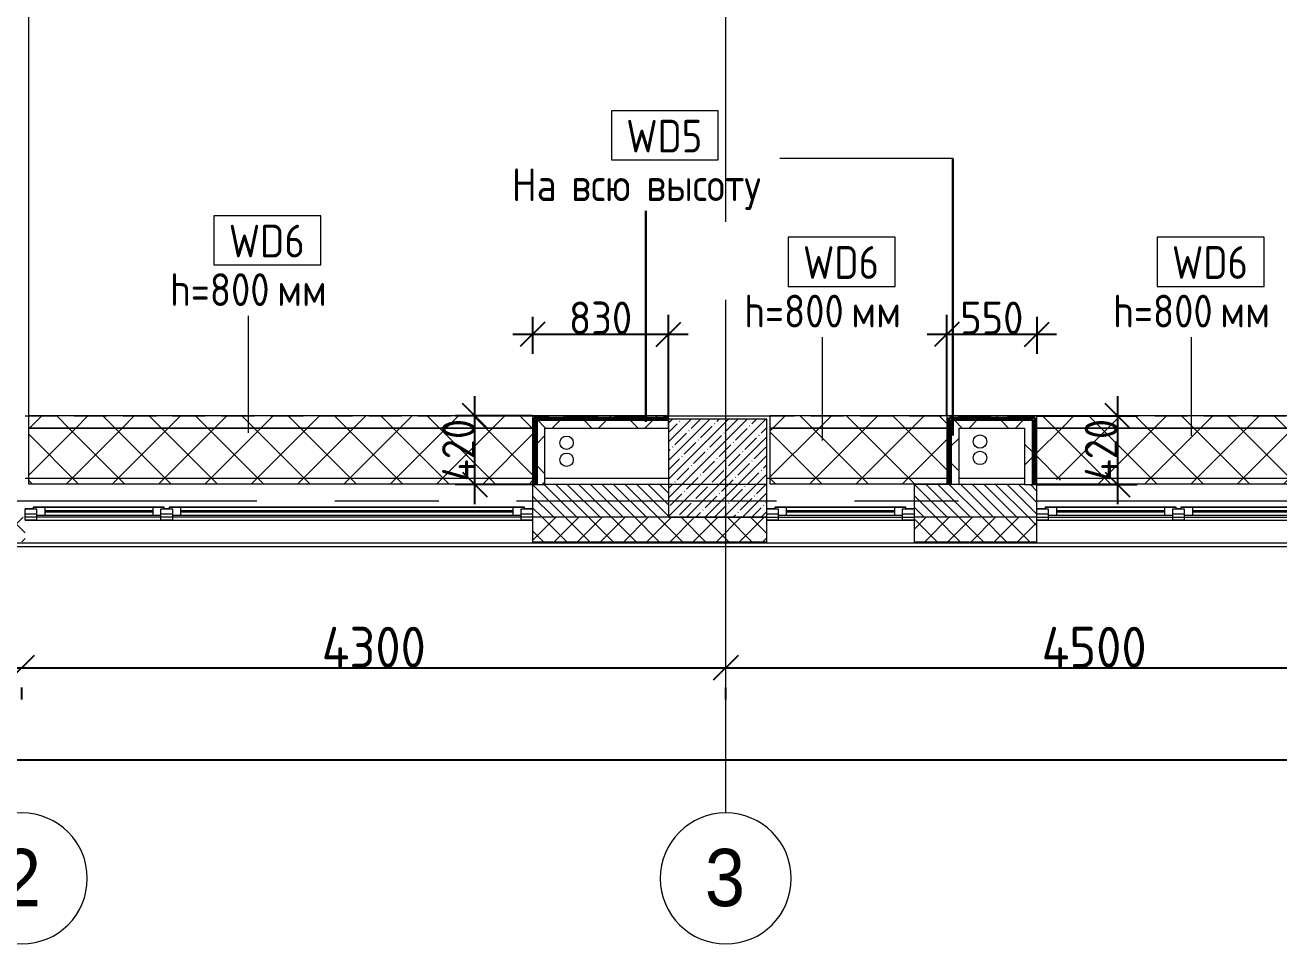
# Model space of a CAD drawing. Header units: millimetres. Extents: x -4029 to 232974, y -8553 to 104777.
# Drawn here: x 3730 to 11389, y -2706 to 2907 of the extents above; entities that cross this region are included whole.
import ezdxf

# ---------------------------------------------------------------- set-up
doc = ezdxf.new("R2010")
doc.units = ezdxf.units.MM
doc.linetypes.add('ADSK_Штрих_ш2 п1', pattern=[300, 200, -100])
doc.linetypes.add('Осевая', pattern=[3175, 635, -476.25, 1587.5, -476.25])
for name, color, linetype, lineweight in [('5.1) Перегародка WD6', 6, 'Continuous', 9), ('5.2) Перег WD5', 3, 'Continuous', 30), ('A-DETL', 7, 'Continuous', 9), ('A-DETL-1', 7, 'ADSK_Штрих_ш2 п1', 9), ('A-GLAZ', 7, 'Continuous', 9), ('A-WALL', 7, 'Continuous', 9), ('A-WALL-1', 7, 'Continuous', 13), ('A-WALL-IDEN', 7, 'Continuous', 9), ('I-WALL', 7, 'Continuous', 9), ('S-COLS', 7, 'Continuous', 9), ('Оси', 7, 'Continuous', 9), ('Оси-1', 7, 'Continuous', 20), ('Оси-2', 7, 'Осевая', 9)]:
    doc.layers.add(name, color=color, linetype=linetype, lineweight=lineweight)
for name, color, linetype, lineweight, true_color in [('A-FLOR-1', 7, 'Continuous', 9, 0xaaaaaa), ('A-WALL-3', 7, 'Continuous', 9, 0xff80c0), ('I-WALL-2', 7, 'Continuous', 9, 0x008040)]:
    doc.layers.add(name, color=color, linetype=linetype, lineweight=lineweight, true_color=true_color)
doc.styles.add('Arial', font='arial.ttf', dxfattribs={"width": 0.9, "height": 350})
doc.styles.add('GOST Common_1', font='', dxfattribs={"width": 0.9, "height": 200})
doc.styles.add('ISOCPEUR', font='isocpeur.ttf', dxfattribs={"width": 0.9, "height": 250})
doc.styles.add('ISOCPEUR_1', font='isocpeur.ttf', dxfattribs={"width": 0.9, "height": 200})
doc.styles.get('GOST Common_1').set_extended_font_data('GOST Common')
doc.dimstyles.new('ISO-2_0_0_9К_Средний_округл2_1', dxfattribs={"dimscale": 304.8, "dimtxt": 199.196235, "dimasz": 0.492126, "dimexe": 0.393701, "dimexo": 0, "dimgap": 0, "dimtad": 1, "dimdec": 0, "dimrnd": 10, "dimzin": 0, "dimdsep": 46, "dimtxsty": 'ISOCPEUR_1', "dimblk1": 'OBLIQUE', "dimblk2": 'OBLIQUE', "dimsah": 1, "dimcen": 0.09, "dimdle": 0.393701, "dimazin": 0, "dimtfac": 1, "dimtdec": 4, "dimtix": 1, "dimtmove": 0, "dimatfit": 3, "dimfxl": 1, "dimtvp": 1, "dimtolj": 1, "dimtzin": 0, "dimarcsym": 2})
doc.dimstyles.new('ISO-2_5_0_9К_БОЛЬШОЙ', dxfattribs={"dimscale": 304.8, "dimtxt": 248.995294, "dimasz": 0.492126, "dimexe": 0.393701, "dimexo": 0.984252, "dimgap": 0, "dimtad": 1, "dimdec": 0, "dimrnd": 10, "dimzin": 0, "dimdsep": 46, "dimtxsty": 'ISOCPEUR', "dimblk1": 'OBLIQUE', "dimblk2": 'OBLIQUE', "dimsah": 1, "dimcen": 0.09, "dimdle": 0.393701, "dimazin": 0, "dimtfac": 1, "dimtdec": 4, "dimtix": 1, "dimtmove": 0, "dimatfit": 3, "dimfxl": 1, "dimtvp": 1, "dimtolj": 1, "dimtzin": 0, "dimarcsym": 2})
pattern_1 = [(45, (0, 0), (-141.4214, 141.4214), []), (135, (0, 0), (-141.4214, -141.4214), [])]
pattern_2 = [(45, (1630.26, 0), (-141.4214, 141.4214), []), (135, (1630.26, 0), (-141.4214, -141.4214), [])]
pattern_3 = [(45, (4160, 0), (-141.4214, 141.4214), []), (135, (4160, 0), (-141.4214, -141.4214), [])]

# ---------------------------------------------------------------- blocks, each defined once
blk = doc.blocks.new('120_Окно_СКБ_1Ст - 120_Окно_СКБ_1Ст 900х2500_h_-22445987-План монтажа стен и перегородок 1 этажа в осях 1-12')
at = {"layer": 'A-GLAZ'}
for p, q in [((-450, -127), (-450, -57)), ((-450, -57), (-380, -57)), ((450, -57), (-450, -57)), ((-380, -57), (-380, -127)), ((380, -127), (380, -57)), ((380, -57), (450, -57)), ((450, -57), (450, -127)), ((-380, -127), (-450, -127)), ((-450, -127), (-400, -127)), ((-380, -127), (-400, -127)), ((-400, -127), (-400, -137)), ((-400, -137), (400, -137)), ((400, -137), (-400, -137)), ((380, -87), (-380, -87)), ((-380, -87), (-380, -127)), ((-330, -137), (-330, -87)), ((-330, -107), (330, -107)), ((330, -117), (-330, -117)), ((330, -137), (330, -87)), ((380, -127), (380, -87)), ((450, -127), (380, -127)), ((400, -127), (380, -127)), ((400, -127), (449.7, -127)), ((400, -137), (400, -127))]:
    blk.add_line(p, q, dxfattribs=at)
blk = doc.blocks.new('120_Окно_СКБ_2Ст - 120_Окно_СКБ_2Ст 2100х2500 _мал створка справа_-22445857-План монтажа стен и перегородок 1 этажа в осях 1-12')
at = {"layer": 'A-GLAZ'}
for p, q in [((-1050, -127), (-1050, -57)), ((-1050, -57), (-980, -57)), ((1050, -57), (-1050, -57)), ((-980, -57), (-980, -127)), ((150, -127), (150, -57)), ((150, -57), (220, -57)), ((220, -57), (220, -127)), ((980, -127), (980, -57)), ((980, -57), (1050, -57)), ((1050, -57), (1050, -127)), ((-980, -127), (-1050, -127)), ((-1050, -127), (-1000, -127)), ((-980, -127), (-1000, -127)), ((-1000, -127), (-1000, -137)), ((-1000, -137), (170, -137)), ((170, -137), (-1000, -137)), ((150, -87), (-980, -87)), ((-980, -87), (-980, -127)), ((-930, -137), (-930, -87)), ((-930, -107), (100, -107)), ((100, -117), (-930, -117)), ((100, -137), (100, -87)), ((150, -127), (150, -87)), ((220, -127), (150, -127)), ((170, -127), (150, -127)), ((170, -127), (200, -127)), ((170, -137), (170, -127)), ((220, -127), (200, -127)), ((200, -127), (200, -137)), ((200, -137), (1000, -137)), ((1000, -137), (200, -137)), ((980, -87), (220, -87)), ((220, -87), (220, -127)), ((270, -137), (270, -87)), ((270, -107), (930, -107)), ((930, -117), (270, -117)), ((930, -137), (930, -87)), ((980, -127), (980, -87)), ((1050, -127), (980, -127)), ((1000, -127), (980, -127)), ((1000, -127), (1050, -127)), ((1000, -137), (1000, -127))]:
    blk.add_line(p, q, dxfattribs=at)
blk = doc.blocks.new('120_Окно_СКБ_2Ст - 120_Окно_СКБ_2Ст 3100х2500 _мал_створка слева_-22446080-План монтажа стен и перегородок 1 этажа в осях 1-12')
at = {"layer": 'A-GLAZ'}
for p, q in [((-1550, -127), (-1550, -57)), ((-1550, -57), (-1480, -57)), ((1550, -57), (-1550, -57)), ((-1480, -57), (-1480, -127)), ((650, -127), (650, -57)), ((650, -57), (720, -57)), ((720, -57), (720, -127)), ((1480, -127), (1480, -57)), ((1480, -57), (1550, -57)), ((1550, -57), (1550, -127)), ((-1480, -127), (-1550, -127)), ((-1550, -127), (-1500, -127)), ((-1480, -127), (-1500, -127)), ((-1500, -127), (-1500, -137)), ((-1500, -137), (670, -137)), ((670, -137), (-1500, -137)), ((650, -87), (-1480, -87)), ((-1480, -87), (-1480, -127)), ((-1430, -137), (-1430, -87)), ((-1430, -107), (600, -107)), ((600, -117), (-1430, -117)), ((600, -137), (600, -87)), ((650, -127), (650, -87)), ((720, -127), (650, -127)), ((670, -127), (650, -127)), ((670, -127), (700, -127)), ((670, -137), (670, -127)), ((720, -127), (700, -127)), ((700, -127), (700, -137)), ((700, -137), (1500, -137)), ((1500, -137), (700, -137)), ((1480, -87), (720, -87)), ((720, -87), (720, -127)), ((770, -137), (770, -87)), ((770, -107), (1430, -107)), ((1430, -117), (770, -117)), ((1430, -137), (1430, -87)), ((1480, -127), (1480, -87)), ((1550, -127), (1480, -127)), ((1500, -127), (1480, -127)), ((1500, -127), (1550, -127)), ((1500, -137), (1500, -127))]:
    blk.add_line(p, q, dxfattribs=at)
blk = doc.blocks.new('Зашивка приборов отопления18 - Зашивка приборов отопления-33281779-План монтажа стен и перегородок 1 этажа в осях 1-12')
at = {"layer": 'A-WALL-3'}
h = blk.add_hatch(dxfattribs=at)
h.set_pattern_fill('FP_104', color=256, style=0, pattern_type=2)
h.set_pattern_definition(pattern_1)
h.paths.add_polyline_path([(12097.7, 445), (12140, 445), (12140, 520), (9910, 520), (9910, 445), (11694.5, 445)])
h = blk.add_hatch(dxfattribs=at)
h.set_pattern_fill('FP_104', color=256, style=0, pattern_type=2)
h.set_pattern_definition(pattern_1)
h.paths.add_polyline_path([(10284.8, 105), (12140, 105), (12140, 445), (9910, 445), (9910, 137.4), (9930, 140), (10181.1, 115.2)])
for p, q in [((12140, 520), (9910, 520)), ((12140, 445), (12140, 520)), ((12140, 445), (9910, 445)), ((9910, 445), (12140, 445)), ((12140, 105), (12140, 445)), ((9910, 105), (12140, 105))]:
    blk.add_line(p, q, dxfattribs=at)
blk = doc.blocks.new('Зашивка приборов отопления16 - Зашивка приборов отопления-33282046-План монтажа стен и перегородок 1 этажа в осях 1-12')
at = {"layer": 'A-WALL-3'}
h = blk.add_hatch(dxfattribs=at)
h.set_pattern_fill('FP_108', color=256, style=0, pattern_type=2)
h.set_pattern_definition(pattern_2)
h.paths.add_polyline_path([(9910, 445), (10990, 445), (10990, 520), (9910, 520)])
h = blk.add_hatch(dxfattribs=at)
h.set_pattern_fill('FP_108', color=256, style=0, pattern_type=2)
h.set_pattern_definition(pattern_2)
h.paths.add_polyline_path([(9910, 105), (10990, 105), (10990, 445), (9910, 445), (9910, 120)])
for p, q in [((10990, 520), (9910, 520)), ((9910, 520), (9910, 445)), ((10990, 445), (9910, 445)), ((9910, 445), (9910, 105)), ((9910, 445), (10990, 445)), ((9910, 105), (10990, 105))]:
    blk.add_line(p, q, dxfattribs=at)
blk = doc.blocks.new('Зашивка приборов отопления17 - Зашивка приборов отопления-33282118-План монтажа стен и перегородок 1 этажа в осях 1-12')
at = {"layer": 'A-WALL-3'}
h = blk.add_hatch(dxfattribs=at)
h.set_pattern_fill('FP_109', color=256, style=0, pattern_type=2)
h.set_pattern_definition(pattern_3)
h.paths.add_polyline_path([(7910, 445), (10990, 445), (10990, 520), (7910, 520)])
h = blk.add_hatch(dxfattribs=at)
h.set_pattern_fill('FP_109', color=256, style=0, pattern_type=2)
h.set_pattern_definition(pattern_3)
h.paths.add_polyline_path([(7910, 105), (10990, 105), (10990, 445), (7910, 445), (7910, 120)])
for p, q in [((10990, 520), (7910, 520)), ((7910, 520), (7910, 445)), ((10990, 445), (7910, 445)), ((7910, 445), (7910, 105)), ((7910, 445), (10990, 445)), ((7910, 105), (10990, 105))]:
    blk.add_line(p, q, dxfattribs=at)
blk = doc.blocks.new('Ось сетки - D8-29747960-План монтажа стен и перегородок 1 этажа в осях 1-12')
at = {"layer": 'Оси-1'}
for start, end in [(360, 180), (180, 360)]:
    blk.add_arc((0, 0), 4, start, end, dxfattribs=at)
blk = doc.blocks.new('_Oblique')
at = {"color": 0, "linetype": 'ByBlock', "lineweight": -2}
blk.add_line((-0.5, -0.5), (0.5, 0.5), dxfattribs=at)
blk = doc.blocks.new('DIMBLOCK1-План монтажа стен и перегородок 1 этажа в осях 1-12')
at = {"layer": '5.1) Перегародка WD6', "color": 0, "lineweight": -2, "transparency": 16777216}
for p, q in [((-10, -1018.9), (3830, -1018.9)), ((110, -1212.8), (110, -1138.9)), ((3710, -1212.8), (3710, -1138.9))]:
    blk.add_line(p, q, dxfattribs=at)
at = {"layer": 'Defpoints', "color": 0, "transparency": 16777216}
for p in [(110, -912.8), (3710, -912.8), (3710, -1018.9)]:
    blk.add_point(p, dxfattribs=at)
at = {"layer": '5.1) Перегародка WD6', "color": 0, "lineweight": -2, "transparency": 16777216, "xscale": 150, "yscale": 150, "zscale": 150, "rotation": 180}
blk.add_blockref('_Oblique', (110, -1018.9), dxfattribs=at)
at = {"layer": '5.1) Перегародка WD6', "color": 0, "lineweight": -2, "transparency": 16777216, "xscale": 150, "yscale": 150, "zscale": 150}
blk.add_blockref('_Oblique', (3710, -1018.9), dxfattribs=at)
at = {"layer": '5.1) Перегародка WD6', "color": 0, "transparency": 16777216, "insert": (1910, -893.9), "char_height": 250, "width": 758.478, "attachment_point": 5, "style": 'ISOCPEUR'}
blk.add_mtext('\\A1;3600', dxfattribs=at)
blk = doc.blocks.new('DIMBLOCK2-План монтажа стен и перегородок 1 этажа в осях 1-12')
at = {"layer": '5.1) Перегародка WD6', "color": 0, "lineweight": -2, "transparency": 16777216}
for p, q in [((3590, -1018.9), (8130, -1018.9)), ((3710, -1212.8), (3710, -1138.9)), ((8010, -1212.8), (8010, -1138.9))]:
    blk.add_line(p, q, dxfattribs=at)
at = {"layer": 'Defpoints', "color": 0, "transparency": 16777216}
for p in [(3710, -912.8), (8010, -912.8), (8010, -1018.9)]:
    blk.add_point(p, dxfattribs=at)
at = {"layer": '5.1) Перегародка WD6', "color": 0, "lineweight": -2, "transparency": 16777216, "xscale": 150, "yscale": 150, "zscale": 150, "rotation": 180}
blk.add_blockref('_Oblique', (3710, -1018.9), dxfattribs=at)
at = {"layer": '5.1) Перегародка WD6', "color": 0, "lineweight": -2, "transparency": 16777216, "xscale": 150, "yscale": 150, "zscale": 150}
blk.add_blockref('_Oblique', (8010, -1018.9), dxfattribs=at)
at = {"layer": '5.1) Перегародка WD6', "color": 0, "transparency": 16777216, "insert": (5860, -893.9), "char_height": 250, "width": 787.208, "attachment_point": 5, "style": 'ISOCPEUR'}
blk.add_mtext('\\A1;4300', dxfattribs=at)
blk = doc.blocks.new('DIMBLOCK3-План монтажа стен и перегородок 1 этажа в осях 1-12')
at = {"layer": '5.1) Перегародка WD6', "color": 0, "lineweight": -2, "transparency": 16777216}
for p, q in [((7890, -1018.9), (12630, -1018.9)), ((8010, -1212.8), (8010, -1138.9)), ((12510, -1212.8), (12510, -1138.9))]:
    blk.add_line(p, q, dxfattribs=at)
at = {"layer": 'Defpoints', "color": 0, "transparency": 16777216}
for p in [(8010, -912.8), (12510, -912.8), (12510, -1018.9)]:
    blk.add_point(p, dxfattribs=at)
at = {"layer": '5.1) Перегародка WD6', "color": 0, "lineweight": -2, "transparency": 16777216, "xscale": 150, "yscale": 150, "zscale": 150, "rotation": 180}
blk.add_blockref('_Oblique', (8010, -1018.9), dxfattribs=at)
at = {"layer": '5.1) Перегародка WD6', "color": 0, "lineweight": -2, "transparency": 16777216, "xscale": 150, "yscale": 150, "zscale": 150}
blk.add_blockref('_Oblique', (12510, -1018.9), dxfattribs=at)
at = {"layer": '5.1) Перегародка WD6', "color": 0, "transparency": 16777216, "insert": (10260, -893.9), "char_height": 250, "width": 787.208, "attachment_point": 5, "style": 'ISOCPEUR'}
blk.add_mtext('\\A1;4500', dxfattribs=at)
blk = doc.blocks.new('DIMBLOCK25-План монтажа стен и перегородок 1 этажа в осях 1-12')
at = {"layer": '5.1) Перегародка WD6', "color": 0, "lineweight": -2, "transparency": 16777216}
for p, q in [((-10, -1581), (38430, -1581)), ((110, -1775), (110, -1701)), ((38310, -1775), (38310, -1701))]:
    blk.add_line(p, q, dxfattribs=at)
at = {"layer": 'Defpoints', "color": 0, "transparency": 16777216}
for p in [(110, -1475), (38310, -1475), (38310, -1581)]:
    blk.add_point(p, dxfattribs=at)
at = {"layer": '5.1) Перегародка WD6', "color": 0, "lineweight": -2, "transparency": 16777216, "xscale": 150, "yscale": 150, "zscale": 150, "rotation": 180}
blk.add_blockref('_Oblique', (110, -1581), dxfattribs=at)
at = {"layer": '5.1) Перегародка WD6', "color": 0, "lineweight": -2, "transparency": 16777216, "xscale": 150, "yscale": 150, "zscale": 150}
blk.add_blockref('_Oblique', (38310, -1581), dxfattribs=at)
at = {"layer": '5.1) Перегародка WD6', "color": 0, "transparency": 16777216, "insert": (19210, -1456), "char_height": 250, "width": 948.097, "attachment_point": 5, "style": 'ISOCPEUR'}
blk.add_mtext('\\A1;38200', dxfattribs=at)
blk = doc.blocks.new('DIMBLOCK33-План монтажа стен и перегородок 1 этажа в осях 1-12')
at = {"layer": '5.2) Перег WD5', "color": 0, "lineweight": -2, "transparency": 16777216}
for p, q in [((9359.7, 520), (9359.7, 1137.7)), ((9910, 1123.7), (9910, 897.7)), ((9239.7, 1017.7), (10030, 1017.7))]:
    blk.add_line(p, q, dxfattribs=at)
at = {"layer": 'Defpoints', "color": 0, "transparency": 16777216}
for p in [(9910, 1123.7), (9910, 1017.7), (9359.7, 520)]:
    blk.add_point(p, dxfattribs=at)
at = {"layer": '5.2) Перег WD5', "color": 0, "lineweight": -2, "transparency": 16777216, "xscale": 150, "yscale": 150, "zscale": 150, "rotation": 180}
blk.add_blockref('_Oblique', (9359.7, 1017.7), dxfattribs=at)
at = {"layer": '5.2) Перег WD5', "color": 0, "lineweight": -2, "transparency": 16777216, "xscale": 150, "yscale": 150, "zscale": 150}
blk.add_blockref('_Oblique', (9910, 1017.7), dxfattribs=at)
at = {"layer": '5.2) Перег WD5', "color": 0, "transparency": 16777216, "insert": (9634.9, 1117.7), "char_height": 200, "width": 455.087, "attachment_point": 5, "style": 'ISOCPEUR_1'}
blk.add_mtext('\\A1;550', dxfattribs=at)
blk = doc.blocks.new('DIMBLOCK34-План монтажа стен и перегородок 1 этажа в осях 1-12')
at = {"layer": '5.2) Перег WD5', "color": 0, "lineweight": -2, "transparency": 16777216}
for p, q in [((10402.9, 640), (10402.9, -20)), ((9910, 520), (10522.9, 520)), ((9910, 100), (10522.9, 100))]:
    blk.add_line(p, q, dxfattribs=at)
at = {"layer": 'Defpoints', "color": 0, "transparency": 16777216}
for p in [(9910, 520), (9910, 100), (10402.9, 100)]:
    blk.add_point(p, dxfattribs=at)
at = {"layer": '5.2) Перег WD5', "color": 0, "lineweight": -2, "transparency": 16777216, "xscale": 150, "yscale": 150, "zscale": 150}
for p, rotation in [((10402.9, 520), 90), ((10402.9, 100), 270)]:
    blk.add_blockref('_Oblique', p, dxfattribs=dict(at, rotation=rotation))
at = {"layer": '5.2) Перег WD5', "color": 0, "transparency": 16777216, "insert": (10302.9, 310), "char_height": 200, "width": 478.071, "attachment_point": 5, "rotation": 90, "style": 'ISOCPEUR_1'}
blk.add_mtext('\\A1;420', dxfattribs=at)
blk = doc.blocks.new('DIMBLOCK35-План монтажа стен и перегородок 1 этажа в осях 1-12')
at = {"layer": '5.2) Перег WD5', "color": 0, "lineweight": -2, "transparency": 16777216}
for p, q in [((6830, 1123.7), (6830, 897.7)), ((7660, 520), (7660, 1137.7)), ((6710, 1017.7), (7780, 1017.7))]:
    blk.add_line(p, q, dxfattribs=at)
at = {"layer": 'Defpoints', "color": 0, "transparency": 16777216}
for p in [(6830, 1123.7), (7660, 1017.7), (7660, 520)]:
    blk.add_point(p, dxfattribs=at)
at = {"layer": '5.2) Перег WD5', "color": 0, "lineweight": -2, "transparency": 16777216, "xscale": 150, "yscale": 150, "zscale": 150, "rotation": 180}
blk.add_blockref('_Oblique', (6830, 1017.7), dxfattribs=at)
at = {"layer": '5.2) Перег WD5', "color": 0, "lineweight": -2, "transparency": 16777216, "xscale": 150, "yscale": 150, "zscale": 150}
blk.add_blockref('_Oblique', (7660, 1017.7), dxfattribs=at)
at = {"layer": '5.2) Перег WD5', "color": 0, "transparency": 16777216, "insert": (7245, 1117.7), "char_height": 200, "width": 455.087, "attachment_point": 5, "style": 'ISOCPEUR_1'}
blk.add_mtext('\\A1;830', dxfattribs=at)
blk = doc.blocks.new('DIMBLOCK36-План монтажа стен и перегородок 1 этажа в осях 1-12')
at = {"layer": '5.2) Перег WD5', "color": 0, "lineweight": -2, "transparency": 16777216}
for p, q in [((6477.4, -20), (6477.4, 640)), ((6830, 520), (6357.4, 520)), ((6830, 100), (6357.4, 100))]:
    blk.add_line(p, q, dxfattribs=at)
at = {"layer": 'Defpoints', "color": 0, "transparency": 16777216}
for p in [(6477.4, 520), (6830, 520), (6830, 100)]:
    blk.add_point(p, dxfattribs=at)
at = {"layer": '5.2) Перег WD5', "color": 0, "lineweight": -2, "transparency": 16777216, "xscale": 150, "yscale": 150, "zscale": 150}
for p, rotation in [((6477.4, 520), 90), ((6477.4, 100), 270)]:
    blk.add_blockref('_Oblique', p, dxfattribs=dict(at, rotation=rotation))
at = {"layer": '5.2) Перег WD5', "color": 0, "transparency": 16777216, "insert": (6377.4, 310), "char_height": 200, "width": 478.071, "attachment_point": 5, "rotation": 90, "style": 'ISOCPEUR_1'}
blk.add_mtext('\\A1;420', dxfattribs=at)
blk = doc.blocks.new('М_стена2 - Типоразмер-30678229-План монтажа стен и перегородок 1 этажа в осях 1-12')
at = {"layer": 'A-WALL-IDEN'}
for p, q in [((3.258, 1.523), (-3.273, 1.523)), ((-3.273, 1.523), (-3.273, -1.477)), ((3.258, -1.477), (3.258, 1.523)), ((-3.273, -1.477), (3.258, -1.477))]:
    blk.add_line(p, q, dxfattribs=at)

msp = doc.modelspace()

# ---------------------------------------------------------------- hatches: boundary and pattern name
at = {"layer": 'A-WALL'}
h = msp.add_hatch(dxfattribs=at)
h.set_pattern_fill('FP_31', color=256, style=0, pattern_type=2)
h.set_pattern_definition([(135, (0, 0), (-35.35534, -35.35534), [])])
h.paths.add_polyline_path([(19766.2086, -100), (20710, -100), (20710, 100), (19360.0001, 100), (19360.0001, -100)])
h.paths.add_polyline_path([(7660, -100), (7660, 100), (6830.0001, 100), (6830.0001, -100)])
h.paths.add_polyline_path([(9910, -100), (9910, 100), (9159.7434, 99.9907), (9159.7434, -100)])
h.paths.add_polyline_path([(12010, -100), (12160, -100), (12160, 100), (12010, 100), (12010, -80)])
h.paths.add_polyline_path([(28309.7435, -100), (28309.7435, 100), (27310, 100), (27310, -100), (27837.8702, -100)])
h.paths.add_polyline_path([(14860, -100), (15610, -100), (15610, 100), (14860, 100), (14860, -80)])
h.paths.add_polyline_path([(16510, -100), (16660, -100), (16660, 100), (16510, 100), (16510, -80)])
h.paths.add_polyline_path([(21610, -100), (21910, -100), (21910, 100), (21610, 100), (21610, -80)])
h.paths.add_polyline_path([(22635, -100), (22635, 100), (22510, 100), (22510, -100)])
h.paths.add_polyline_path([(25435, -100), (25560, -100), (25560, 100), (25435, 100), (25435, -80)])
h.paths.add_polyline_path([(26160, -100), (26410, -100), (26410, 100), (26160, 100), (26160, -80)])
h = msp.add_hatch(dxfattribs=at)
h.set_pattern_fill('FP_6', color=256, style=0, pattern_type=2)
h.set_pattern_definition([(45, (0, 0), (-70.71068, 70.71068), []), (135, (0, 0), (-70.71068, -70.71068), [])])
h.paths.add_polyline_path([(37090, -250), (37090, -100), (35969.9999, -100), (35969.9999, -250)])
h.paths.add_polyline_path([(28309.7435, -250), (28309.7435, -100), (27310, -100), (27310, -250), (27837.8702, -250)])
h.paths.add_polyline_path([(38282.6518, -250), (38282.6518, -100), (37990, -100), (37990, -250)])
h.paths.add_polyline_path([(33010, -250), (33869.9999, -250), (33869.9999, -100), (33010, -100), (33010, -197.6461)])
h.paths.add_polyline_path([(17075.6547, -250), (17260.0001, -250), (17260, -100), (16510, -100), (16510, -250)])
h.paths.add_polyline_path([(29209.7435, -250), (30210, -250), (30210, -100), (29209.7435, -100), (29209.7435, -207.0955)])
h.paths.add_polyline_path([(26410, -250), (26410, -100), (25435, -100), (25435, -250)])
h.paths.add_polyline_path([(22635, -250), (22635, -100), (21610, -100), (21610, -250), (22456.7624, -250)])
h.paths.add_polyline_path([(9159.7434, -250), (9910, -250), (9910, -100), (9159.7434, -100), (9159.7434, -118)])
h.paths.add_polyline_path([(12010, -250), (12760, -250), (12760, -100), (12010, -100), (12010, -249.8632)])
h.paths.add_polyline_path([(20710, -250), (20710, -100), (19360.0001, -100), (19360.0001, -250), (19766.2086, -250)])
h.paths.add_polyline_path([(14860, -250), (15610, -250), (15610, -100), (14860, -100), (14860, -242.7766)])
h.paths.add_polyline_path([(-260, -250), (3730, -250), (3730, -100), (-260, -100), (-260, -210)])
h.paths.add_polyline_path([(7660, -250), (8259.7434, -250), (8259.7434, -100), (6830.0001, -100), (6830.0001, -250)])
at = {"layer": 'I-WALL-2'}
h = msp.add_hatch(dxfattribs=at)
h.set_pattern_fill('FP_104', color=256, style=0, pattern_type=2)
h.set_pattern_definition(pattern_1)
h.paths.add_polyline_path([(6830.0001, 100), (6842.5001, 100), (6842.5001, 520), (6830.0001, 520), (6830.0001, 120)])
h = msp.add_hatch(dxfattribs=at)
h.set_pattern_fill('FP_104', color=256, style=0, pattern_type=2)
h.set_pattern_definition(pattern_1)
h.paths.add_polyline_path([(6842.5001, 507.5), (7660, 507.5), (7660, 520), (6842.5001, 520)])
h = msp.add_hatch(dxfattribs=at)
h.set_pattern_fill('FP_104', color=256, style=0, pattern_type=2)
h.set_pattern_definition(pattern_1)
h.paths.add_polyline_path([(6842.5001, 100), (6855.0001, 100), (6855.0001, 507.5), (6842.5001, 507.5), (6842.5001, 120)])
h = msp.add_hatch(dxfattribs=at)
h.set_pattern_fill('FP_104', color=256, style=0, pattern_type=2)
h.set_pattern_definition(pattern_1)
h.paths.add_polyline_path([(6905.0001, 495), (7660, 495), (7660, 507.5), (6855.0001, 506.6722), (6855.0001, 495)])
h = msp.add_hatch(dxfattribs=at)
h.set_pattern_fill('FP_104', color=256, style=0, pattern_type=2)
h.set_pattern_definition(pattern_1)
h.paths.add_polyline_path([(6855.0001, 100), (6905.0001, 100), (6905.0001, 495), (6855.0001, 495), (6855.0001, 120)])
h = msp.add_hatch(dxfattribs=at)
h.set_pattern_fill('FP_104', color=256, style=0, pattern_type=2)
h.set_pattern_definition(pattern_1)
h.paths.add_polyline_path([(7660, 445), (7660, 495), (6905.0001, 495), (6905.0001, 445), (7658.7161, 445)])
h = msp.add_hatch(dxfattribs=at)
h.set_pattern_fill('FP_104', color=256, style=0, pattern_type=2)
h.set_pattern_definition(pattern_1)
h.paths.add_polyline_path([(9897.5, 507.5), (9897.5, 520), (9359.7434, 520), (9359.7434, 507.5), (9885, 507.5)])
h = msp.add_hatch(dxfattribs=at)
h.set_pattern_fill('FP_104', color=256, style=0, pattern_type=2)
h.set_pattern_definition(pattern_1)
h.paths.add_polyline_path([(9372.2434, 100), (9372.2434, 507.5), (9359.7434, 507.5), (9359.7434, 100)])
h = msp.add_hatch(dxfattribs=at)
h.set_pattern_fill('FP_104', color=256, style=0, pattern_type=2)
h.set_pattern_definition(pattern_1)
h.paths.add_polyline_path([(9372.2434, 495), (9885, 495), (9885, 507.5), (9372.2434, 507.5)])
h = msp.add_hatch(dxfattribs=at)
h.set_pattern_fill('FP_104', color=256, style=0, pattern_type=2)
h.set_pattern_definition(pattern_1)
h.paths.add_polyline_path([(9384.7434, 100), (9384.7434, 495), (9372.2434, 494.653), (9372.2434, 100)])
h = msp.add_hatch(dxfattribs=at)
h.set_pattern_fill('FP_104', color=256, style=0, pattern_type=2)
h.set_pattern_definition(pattern_1)
h.paths.add_polyline_path([(9835, 445), (9835, 495), (9384.7434, 495), (9384.7434, 445), (9676.6315, 445)])
h = msp.add_hatch(dxfattribs=at)
h.set_pattern_fill('FP_104', color=256, style=0, pattern_type=2)
h.set_pattern_definition(pattern_1)
h.paths.add_polyline_path([(9885, 100), (9885, 495), (9835, 495), (9835, 100)])
h = msp.add_hatch(dxfattribs=at)
h.set_pattern_fill('FP_104', color=256, style=0, pattern_type=2)
h.set_pattern_definition(pattern_1)
h.paths.add_polyline_path([(9897.5, 100), (9897.5, 507.5), (9885, 507.5), (9885, 100)])
h = msp.add_hatch(dxfattribs=at)
h.set_pattern_fill('FP_104', color=256, style=0, pattern_type=2)
h.set_pattern_definition(pattern_1)
h.paths.add_polyline_path([(9910, 100), (9910, 520), (9897.5, 520), (9897.5, 100)])
h = msp.add_hatch(dxfattribs=at)
h.set_pattern_fill('FP_104', color=256, style=0, pattern_type=2)
h.set_pattern_definition(pattern_1)
h.paths.add_polyline_path([(9434.7434, 100), (9434.7434, 445), (9384.7434, 445), (9384.7434, 100)])
at = {"layer": 'S-COLS'}
h = msp.add_hatch(dxfattribs=at)
h.set_pattern_fill('FP_1', color=256, style=0, pattern_type=2)
h.set_pattern_definition([(45, (0, 0), (-57.0246, 57.0246), []), (45, (57.025, 0), (-57.0246, 57.0246), [100.806, -20.161, 3.353, -16.808])])
h.paths.add_polyline_path([(8260, -100), (8260, 500), (7660, 500), (7660, -100)])

# ---------------------------------------------------------------- linework, layer by layer
at = {"layer": '5.1) Перегародка WD6', "color": 18, "true_color": 0x000000}
for p, q in [((9397.2434, 2092.428), (8340.289, 2092.428)), ((5094.2456, 416.0636), (5094.2456, 1131.0755)), ((8601.5349, 369.4628), (8601.5349, 1000.0932)), ((10855.1114, 397.2847), (10855.1114, 1000.0932))]:
    msp.add_line(p, q, dxfattribs=at)
at = {"layer": '5.2) Перег WD5', "color": 18, "true_color": 0x000000}
for p, q in [((9397.2434, 398.919), (9397.2434, 2092.428)), ((7521.739, 482.5), (7521.739, 1771.9771)), ((7521.739, 482.5), (7521.739, 1771.9771))]:
    msp.add_line(p, q, dxfattribs=at)
at = {"layer": '5.2) Перег WD5'}
for p, q in [((6842.5001, 100), (6842.5001, 507.5)), ((7660, 507.5), (6842.5001, 507.5)), ((6855.0001, 100), (6855.0001, 495)), ((7660, 495), (6855.0001, 495)), ((9372.2434, 507.5), (9897.5, 507.5)), ((9372.2434, 100), (9372.2434, 507.5)), ((9384.7434, 495), (9885, 495)), ((9384.7434, 100), (9384.7434, 495)), ((9885, 495), (9885, 100)), ((9897.5, 507.5), (9897.5, 100))]:
    msp.add_line(p, q, dxfattribs=at)
at = {"layer": 'A-DETL'}
for centre in [(7037.2787, 355.4531), (9562.4964, 362.6158), (7037.6039, 251.6262), (9562.4964, 262.6158)]:
    msp.add_circle(centre, 41, dxfattribs=at)
at = {"layer": 'A-DETL-1'}
msp.add_line((3730.0001, 520), (20510.0001, 520), dxfattribs=at)
at = {"layer": 'A-FLOR-1'}
for p, q in [((3750.0001, 7693), (3750.0001, 520)), ((7660, 520), (8279.7434, 520))]:
    msp.add_line(p, q, dxfattribs=at)
at = {"layer": 'A-WALL'}
for p, q in [((6830.0001, 100), (6830.0001, -258)), ((8259.7434, 100), (6905.0001, 100)), ((8259.7434, -258), (8259.7434, 100)), ((9835, 100), (9159.7434, 100)), ((9159.7434, 100), (9159.7434, -258)), ((9910, -258), (9910, 100)), ((6830.0001, -100), (3730, -100)), ((8260, -100), (9159.7434, -100)), ((9910, -100), (12010, -100)), ((38282.6518, -280), (-290, -280)), ((12760, -258), (-268, -258))]:
    msp.add_line(p, q, dxfattribs=at)
at = {"layer": 'A-WALL-1'}
for p, q in [((8259.7434, -100), (6830.0001, -100)), ((9910, -100), (9159.7434, -100)), ((6830.0001, -250), (8259.7434, -250)), ((6830.0001, -253), (8259.7434, -253)), ((9159.7434, -250), (9910, -250)), ((9159.7434, -253), (9910, -253))]:
    msp.add_line(p, q, dxfattribs=at)
at = {"layer": 'I-WALL'}
for p, q in [((3730, 140), (6830.0001, 140)), ((6905.0001, 140), (7660, 140)), ((8260, 140), (9359.7434, 140)), ((9434.7434, 140), (9835, 140)), ((9910, 140), (12160, 140)), ((3800.0001, -80), (3730, -80)), ((4630.0001, -80), (4560.0001, -80)), ((6830.0001, -80), (6760.0001, -80)), ((8329.7434, -80), (8260, -80)), ((9159.7434, -80), (9089.7434, -80)), ((9980, -80), (9910, -80)), ((10810, -80), (10740, -80))]:
    msp.add_line(p, q, dxfattribs=at)
at = {"layer": 'I-WALL-2'}
for p, q in [((6830.0001, 520), (6830.0001, 100)), ((7660, 520), (6830.0001, 520)), ((7660, 445), (7660, 520)), ((9910, 520), (9359.7434, 520)), ((9359.7434, 520), (9359.7434, 100)), ((9910, 100), (9910, 520)), ((6905.0001, 100), (6905.0001, 445)), ((6905.0001, 445), (7660, 445)), ((9434.7434, 445), (9835, 445)), ((9434.7434, 100), (9434.7434, 445)), ((9835, 445), (9835, 100)), ((6830.0001, 100), (6905.0001, 100)), ((9835, 100), (9910, 100))]:
    msp.add_line(p, q, dxfattribs=at)
at = {"layer": 'S-COLS'}
for p, q in [((8260, 500), (7660, 500)), ((7660, 500), (7660, -100)), ((8260, -100), (8260, 500)), ((7660, -100), (8260, -100))]:
    msp.add_line(p, q, dxfattribs=at)
at = {"layer": 'Оси'}
msp.add_line((8010, -1906.2586), (8010, 593.7414), dxfattribs=at)
at = {"layer": 'Оси-2'}
for p, q in [((8010, 593.7414), (8010, 24898.0711)), ((-728.7494, 0), (36035.9723, 0))]:
    msp.add_line(p, q, dxfattribs=at)

# ---------------------------------------------------------------- block references
at = {"layer": '5.1) Перегародка WD6', "color": 18, "true_color": 0x000000, "xscale": 99.99999999999993, "yscale": 99.99999999999993, "zscale": 99.99999999999993}
for p in [(5210.8536, 1589.523), (8718.1429, 1458.5407), (10971.7194, 1458.5407)]:
    msp.add_blockref('М_стена2 - Типоразмер-30678229-План монтажа стен и перегородок 1 этажа в осях 1-12', p, dxfattribs=at)
at = {"layer": '5.1) Перегародка WD6', "color": 18, "true_color": 0x000000}
for name, p in [('Зашивка приборов отопления17 - Зашивка приборов отопления-33282118-План монтажа стен и перегородок 1 этажа в осях 1-12', (-4160, 0)), ('Зашивка приборов отопления16 - Зашивка приборов отопления-33282046-План монтажа стен и перегородок 1 этажа в осях 1-12', (-1630.2566, 0)), ('Зашивка приборов отопления18 - Зашивка приборов отопления-33281779-План монтажа стен и перегородок 1 этажа в осях 1-12', (0, 0))]:
    msp.add_blockref(name, p, dxfattribs=at)
at = {"layer": '5.2) Перег WD5', "color": 18, "true_color": 0x000000, "xscale": 99.99999999999993, "yscale": 99.99999999999993, "zscale": 99.99999999999993}
msp.add_blockref('М_стена2 - Типоразмер-30678229-План монтажа стен и перегородок 1 этажа в осях 1-12', (7638.347, 2230.4246), dxfattribs=at)
at = {"layer": 'A-GLAZ', "rotation": 180}
for name, p in [('120_Окно_СКБ_2Ст - 120_Окно_СКБ_2Ст 3100х2500 _мал_створка слева_-22446080-План монтажа стен и перегородок 1 этажа в осях 1-12', (5280.0001, -175)), ('120_Окно_СКБ_1Ст - 120_Окно_СКБ_1Ст 900х2500_h_-22445987-План монтажа стен и перегородок 1 этажа в осях 1-12', (8709.7434, -175)), ('120_Окно_СКБ_2Ст - 120_Окно_СКБ_2Ст 2100х2500 _мал створка справа_-22445857-План монтажа стен и перегородок 1 этажа в осях 1-12', (10960, -175))]:
    msp.add_blockref(name, p, dxfattribs=at)
at = {"layer": 'Оси-1', "xscale": 99.99999999999993, "yscale": 99.99999999999993, "zscale": 99.99999999999993}
for p in [(3710, -2306.2586), (8010, -2306.2586)]:
    msp.add_blockref('Ось сетки - D8-29747960-План монтажа стен и перегородок 1 этажа в осях 1-12', p, dxfattribs=at)

# ---------------------------------------------------------------- texts
at = {"layer": '5.1) Перегародка WD6', "color": 18, "true_color": 0x000000, "char_height": 200, "attachment_point": 1, "style": 'GOST Common_1'}
for s, insert, width in [('\\fGOST Common|b0|i0|c204|p34|;\\W.9; ', (7000.8453, 2031.5501), 79.367062), ('\\fGOST Common|b0|i0|c204|p34|;\\W.9; ', (7459.2359, 2031.5501), 79.367062), ('WD6', (4974.3641, 1687.5501), 584.430187), ('WD6', (8481.6533, 1556.5678), 584.430187), ('WD6', (10735.2298, 1556.5678), 584.430187), ('h=800', (4614.9956, 1390.6485), 793.670625), ('мм', (5269.8394, 1390.6485), 360.759375), ('h=800', (8122.2849, 1259.6662), 793.670625), ('h=800', (10375.8614, 1259.6662), 793.670625), ('мм', (8777.1286, 1259.6662), 360.759375), ('мм', (11030.7051, 1259.6662), 360.759375)]:
    msp.add_mtext(s, dxfattribs=dict(at, insert=insert, width=width))
at = {"layer": '5.2) Перег WD5', "color": 18, "true_color": 0x000000, "char_height": 200, "attachment_point": 1, "style": 'GOST Common_1'}
for s, insert, width in [('WD5', (7401.8575, 2328.4517), 584.430187), ('На', (6703.189, 2031.5501), 360.759375), ('всю', (7066.3297, 2031.5501), 476.202375), ('высоту', (7524.7203, 2031.5501), 981.2655)]:
    msp.add_mtext(s, dxfattribs=dict(at, insert=insert, width=width))
at = {"layer": 'Оси', "char_height": 350, "width": 303.037875, "attachment_point": 1, "style": 'Arial'}
for s, insert in [('\\fArial|b0|i0|c204|p34|;\\W.9;2', (3582.484, -2125.612)), ('\\fArial|b0|i0|c204|p34|;\\W.9;3', (7882.484, -2125.612))]:
    msp.add_mtext(s, dxfattribs=dict(at, insert=insert))

# ---------------------------------------------------------------- dimensions: what is measured, and where the dimension line sits
at = {"layer": '5.1) Перегародка WD6', "color": 18, "true_color": 0x000000}
for base, p1, p2, override, picture, middle in [((3710, -1018.8722), (110, -912.8062), (3710, -912.8062), {"dimpost": '<>', "dimfxl": 3599.999993}, 'DIMBLOCK1-План монтажа стен и перегородок 1 этажа в осях 1-12', (1910, -893.8722)), ((8010, -1018.8722), (3710, -912.8062), (8010, -912.8062), {"dimpost": '<>', "dimfxl": 4299.999972}, 'DIMBLOCK2-План монтажа стен и перегородок 1 этажа в осях 1-12', (5860, -893.8722)), ((12510, -1018.8722), (8010, -912.8062), (12510, -912.8062), {"dimpost": '<>', "dimfxl": 4500}, 'DIMBLOCK3-План монтажа стен и перегородок 1 этажа в осях 1-12', (10260, -893.8722)), ((38310, -1581.0368), (110, -1474.9708), (38310, -1474.9708), {"dimpost": '<>', "dimfxl": 38199.999966}, 'DIMBLOCK25-План монтажа стен и перегородок 1 этажа в осях 1-12', (19210, -1456.0368))]:
    dim = msp.add_linear_dim(base=base, p1=p1, p2=p2, dimstyle='ISO-2_5_0_9К_БОЛЬШОЙ', override=override, dxfattribs=at)
    dim.commit()
    dim.dimension.update_dxf_attribs({"geometry": picture, "text_midpoint": middle})
at = {"layer": '5.2) Перег WD5', "color": 18, "true_color": 0x000000}
for base, p1, p2, override, picture, middle in [((7660, 1017.6787), (6830.0001, 1123.7447), (7660, 520), {"dimpost": '<>', "dimfxl": 1026.356407}, 'DIMBLOCK35-План монтажа стен и перегородок 1 этажа в осях 1-12', (7245, 1117.6787)), ((9910, 1017.6787), (9359.7434, 520), (9910, 1123.7447), {"dimpost": '<>', "dimfxl": 816.878158}, 'DIMBLOCK33-План монтажа стен и перегородок 1 этажа в осях 1-12', (9634.8717, 1117.6787))]:
    dim = msp.add_linear_dim(base=base, p1=p1, p2=p2, dimstyle='ISO-2_0_0_9К_Средний_округл2_1', override=override, dxfattribs=at)
    dim.commit()
    dim.dimension.update_dxf_attribs({"geometry": picture, "text_midpoint": middle})
for base, p1, p2, picture, middle in [((6477.3892, 520), (6830.0001, 100), (6830.0001, 520), 'DIMBLOCK36-План монтажа стен и перегородок 1 этажа в осях 1-12', (6377.3892, 310)), ((10402.895, 100), (9910, 520), (9910, 100), 'DIMBLOCK34-План монтажа стен и перегородок 1 этажа в осях 1-12', (10302.895, 310))]:
    dim = msp.add_linear_dim(base=base, p1=p1, p2=p2, angle=90, dimstyle='ISO-2_0_0_9К_Средний_округл2_1', override={"dimpost": '<>', "dimfxl": 420}, dxfattribs=at)
    dim.commit()
    dim.dimension.update_dxf_attribs({"geometry": picture, "text_midpoint": middle})

doc.saveas('drawing.dxf')
